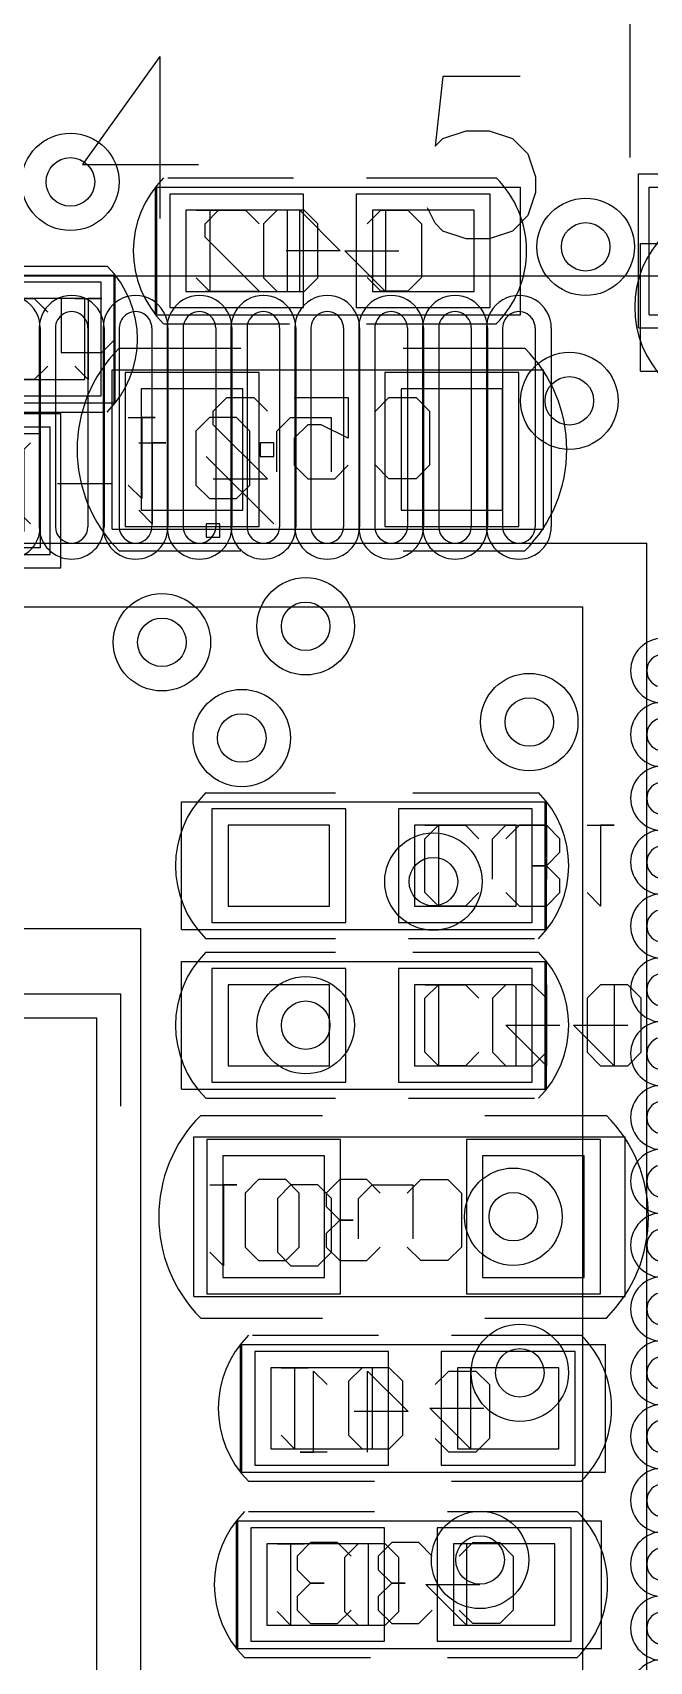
# Model space of a CAD drawing. Header units: millimetres. Extents: x 40.7 to 137.6, y 57.5 to 86.7.
# Drawn here: x 61.79 to 65.65, y 70.71 to 80.92 of the extents above; entities that cross this region are included whole.
import ezdxf

# ---------------------------------------------------------------- set-up
doc = ezdxf.new("R2010")
doc.units = ezdxf.units.MM
for name, color, linetype in [('BottomOverlay', 54, 'Continuous'), ('BottomPaste', 16, 'Continuous'), ('BottomSolder', 6, 'Continuous'), ('DrillDrawing', 1, 'Continuous'), ('Mechanical13', 56, 'Continuous'), ('Mechanical14', 56, 'Continuous'), ('Mechanical15', 56, 'Continuous'), ('Mechanical16', 56, 'Continuous'), ('MultiLayer', 9, 'Continuous'), ('TopOverlay', 2, 'Continuous'), ('TopPaste', 8, 'Continuous'), ('TopSolder', 216, 'Continuous'), ('ViaHoleLayer', 16, 'Continuous')]:
    doc.layers.add(name, color=color, linetype=linetype)

# ---------------------------------------------------------------- blocks, each defined once
blk = doc.blocks.new('0603C_B_18')
at = {"layer": 'BottomOverlay'}
for p, q in [((-0.457, 0.635), (0.305, 0.635)), ((1.321, 0.635), (2.083, 0.635)), ((-0.457, -0.635), (0.305, -0.635)), ((1.321, -0.635), (2.083, -0.635))]:
    blk.add_line(p, q, dxfattribs=at)
for centre, start, end in [((0.178, 0), 135, 225), ((1.448, 0), 315, 45)]:
    blk.add_arc(centre, 0.898, start, end, dxfattribs=at)
at = {"layer": 'BottomPaste'}
for p, q in [((-0.318, 0.381), (-0.318, -0.381)), ((0.318, 0.381), (-0.318, 0.381)), ((0.318, -0.381), (0.318, 0.381)), ((1.308, 0.381), (1.308, -0.381)), ((1.943, 0.381), (1.308, 0.381)), ((1.943, -0.381), (1.943, 0.381)), ((-0.318, -0.381), (0.318, -0.381)), ((1.308, -0.381), (1.943, -0.381))]:
    blk.add_line(p, q, dxfattribs=at)
at = {"layer": 'BottomSolder'}
for p, q in [((-0.419, 0.483), (-0.419, -0.483)), ((0.419, 0.483), (-0.419, 0.483)), ((0.419, -0.483), (0.419, 0.483)), ((1.206, 0.483), (1.206, -0.483)), ((2.045, 0.483), (1.206, 0.483)), ((2.045, -0.483), (2.045, 0.483)), ((-0.419, -0.483), (0.419, -0.483)), ((1.206, -0.483), (2.045, -0.483))]:
    blk.add_line(p, q, dxfattribs=at)
at = {"layer": 'Mechanical14'}
for p, q in [((-0.5, 0.5), (2.2, 0.5)), ((-0.5, -0.5), (-0.5, 0.5)), ((2.2, -0.5), (2.2, 0.5)), ((-0.095, 0.233), (-0.179, 0.148)), ((0.075, 0.233), (-0.095, 0.233)), ((0.159, 0.148), (0.075, 0.233)), ((0.413, 0.233), (0.329, 0.148)), ((0.583, 0.233), (0.413, 0.233)), ((0.667, 0.148), (0.583, 0.233)), ((0.836, 0.148), (0.921, 0.233)), ((0.921, 0.233), (1.09, 0.233)), ((1.09, 0.233), (1.175, 0.148)), ((-0.179, 0.148), (-0.179, -0.19)), ((0.159, -0.19), (0.159, 0.148)), ((0.329, 0.148), (0.329, 0.064)), ((1.175, 0.148), (1.175, -0.19)), ((0.329, 0.064), (0.413, -0.021)), ((0.413, -0.021), (0.329, -0.106)), ((0.413, -0.021), (0.498, -0.021)), ((0.498, -0.021), (0.413, -0.021)), ((-0.179, -0.19), (-0.095, -0.275)), ((0.075, -0.275), (0.159, -0.19)), ((0.329, -0.106), (0.329, -0.19)), ((0.329, -0.19), (0.413, -0.275)), ((0.583, -0.275), (0.667, -0.19)), ((0.921, -0.275), (0.836, -0.19)), ((1.175, -0.19), (1.09, -0.275)), ((-0.095, -0.275), (0.075, -0.275)), ((0.413, -0.275), (0.583, -0.275)), ((1.09, -0.275), (0.921, -0.275)), ((-0.5, -0.5), (2.2, -0.5))]:
    blk.add_line(p, q, dxfattribs=at)
at = {"layer": 'Mechanical16'}
for p, q in [((-0.5, -0.5), (-0.5, 0.5)), ((-0.5, 0.5), (2.2, 0.5)), ((2.2, -0.5), (2.2, 0.5)), ((-0.4, 0.2), (-0.231, 0.2)), ((-0.231, 0.2), (-0.315, 0.2)), ((-0.315, 0.2), (-0.315, -0.308)), ((0.108, 0.2), (0.023, 0.115)), ((0.023, 0.115), (0.023, -0.223)), ((0.277, 0.2), (0.108, 0.2)), ((0.362, 0.115), (0.277, 0.2)), ((0.362, -0.223), (0.362, 0.115)), ((0.531, 0.115), (0.616, 0.2)), ((0.531, -0.139), (0.531, 0.115)), ((0.616, 0.2), (0.87, 0.2)), ((0.87, 0.2), (0.87, -0.139)), ((-0.315, -0.308), (-0.4, -0.223)), ((0.023, -0.223), (0.108, -0.308)), ((0.277, -0.308), (0.362, -0.223)), ((0.108, -0.308), (0.277, -0.308)), ((-0.5, -0.5), (2.2, -0.5))]:
    blk.add_line(p, q, dxfattribs=at)
blk = doc.blocks.new('0402C_B_19')
at = {"layer": 'BottomOverlay'}
for p, q in [((0.356, 0.457), (-0.432, 0.457)), ((1.626, 0.457), (0.813, 0.457)), ((0.33, -0.457), (-0.457, -0.457)), ((1.626, -0.457), (0.813, -0.457))]:
    blk.add_line(p, q, dxfattribs=at)
for centre, start, end in [((0, 0), 135, 225), ((1.168, 0), 315, 45)]:
    blk.add_arc(centre, 0.647, start, end, dxfattribs=at)
at = {"layer": 'BottomPaste'}
for p, q in [((-0.318, 0.254), (-0.318, -0.254)), ((0.318, 0.254), (-0.318, 0.254)), ((0.318, -0.254), (0.318, 0.254)), ((0.851, 0.254), (0.851, -0.254)), ((1.486, 0.254), (0.851, 0.254)), ((1.486, -0.254), (1.486, 0.254)), ((-0.318, -0.254), (0.318, -0.254)), ((0.851, -0.254), (1.486, -0.254))]:
    blk.add_line(p, q, dxfattribs=at)
at = {"layer": 'BottomSolder'}
for p, q in [((-0.419, 0.356), (-0.419, -0.356)), ((0.419, 0.356), (-0.419, 0.356)), ((0.419, -0.356), (0.419, 0.356)), ((0.749, 0.356), (0.749, -0.356)), ((1.587, 0.356), (0.749, 0.356)), ((1.587, -0.356), (1.587, 0.356)), ((-0.419, -0.356), (0.419, -0.356)), ((0.749, -0.356), (1.587, -0.356))]:
    blk.add_line(p, q, dxfattribs=at)
at = {"layer": 'Mechanical14'}
for p, q in [((1.778, 0.4), (-0.508, 0.4)), ((-0.508, 0.4), (-0.508, -0.4)), ((1.778, 0.4), (1.778, -0.4)), ((-0.846, -0.254), (-0.846, 0.254)), ((-0.846, 0.254), (-0.762, 0.169)), ((-0.508, 0.254), (-0.592, 0.169)), ((-0.338, 0.254), (-0.508, 0.254)), ((-0.254, 0.169), (-0.338, 0.254)), ((-0.085, 0.169), (0, 0.254)), ((0, 0.254), (0.169, 0.254)), ((0.169, 0.254), (0.254, 0.169)), ((-0.592, 0.169), (-0.592, 0.085)), ((0.254, 0.169), (0.254, -0.169)), ((-0.592, 0.085), (-0.508, 0)), ((-0.508, 0), (-0.592, -0.085)), ((-0.592, -0.085), (-0.592, -0.169)), ((-0.508, 0), (-0.423, 0)), ((-0.423, 0), (-0.508, 0)), ((-0.592, -0.169), (-0.508, -0.254)), ((-0.338, -0.254), (-0.254, -0.169)), ((0, -0.254), (-0.085, -0.169)), ((0.254, -0.169), (0.169, -0.254)), ((-0.762, -0.254), (-0.931, -0.254)), ((-0.931, -0.254), (-0.846, -0.254)), ((-0.508, -0.254), (-0.338, -0.254)), ((0.169, -0.254), (0, -0.254)), ((1.778, -0.4), (-0.508, -0.4))]:
    blk.add_line(p, q, dxfattribs=at)
at = {"layer": 'Mechanical16'}
for p, q in [((-0.5, 0.4), (-0.5, -0.4)), ((1.778, 0.4), (-0.5, 0.4)), ((1.778, 0.4), (1.778, -0.4)), ((0.169, -0.254), (0.169, 0.254)), ((0.169, 0.254), (0.254, 0.169)), ((-0.508, -0.254), (-0.508, 0.085)), ((-0.169, 0.085), (-0.169, -0.169)), ((-0.169, -0.169), (-0.254, -0.254)), ((-0.254, -0.254), (-0.508, -0.254)), ((0.254, -0.254), (0.085, -0.254)), ((0.085, -0.254), (0.169, -0.254)), ((1.778, -0.4), (-0.5, -0.4))]:
    blk.add_line(p, q, dxfattribs=at)
blk = doc.blocks.new('0402C_B_21')
at = {"layer": 'BottomOverlay'}
for p, q in [((-0.432, 0.457), (0.356, 0.457)), ((0.813, 0.457), (1.626, 0.457)), ((-0.457, -0.457), (0.33, -0.457)), ((0.813, -0.457), (1.626, -0.457))]:
    blk.add_line(p, q, dxfattribs=at)
for centre, start, end in [((0, 0), 135, 225), ((1.168, 0), 315, 45)]:
    blk.add_arc(centre, 0.647, start, end, dxfattribs=at)
at = {"layer": 'BottomPaste'}
for p, q in [((-0.318, 0.254), (-0.318, -0.254)), ((0.318, 0.254), (-0.318, 0.254)), ((0.318, -0.254), (0.318, 0.254)), ((0.851, 0.254), (0.851, -0.254)), ((1.486, 0.254), (0.851, 0.254)), ((1.486, -0.254), (1.486, 0.254)), ((-0.318, -0.254), (0.318, -0.254)), ((0.851, -0.254), (1.486, -0.254))]:
    blk.add_line(p, q, dxfattribs=at)
at = {"layer": 'BottomSolder'}
for p, q in [((-0.419, 0.356), (-0.419, -0.356)), ((0.419, 0.356), (-0.419, 0.356)), ((0.419, -0.356), (0.419, 0.356)), ((0.749, 0.356), (0.749, -0.356)), ((1.587, 0.356), (0.749, 0.356)), ((1.587, -0.356), (1.587, 0.356)), ((-0.419, -0.356), (0.419, -0.356)), ((0.749, -0.356), (1.587, -0.356))]:
    blk.add_line(p, q, dxfattribs=at)
at = {"layer": 'Mechanical14'}
for p, q in [((-0.508, 0.4), (1.778, 0.4)), ((-0.508, -0.4), (-0.508, 0.4)), ((1.778, -0.4), (1.778, 0.4)), ((-0.044, 0.263), (-0.129, 0.178)), ((0.125, 0.263), (-0.044, 0.263)), ((0.21, 0.178), (0.125, 0.263)), ((0.464, 0.263), (0.379, 0.178)), ((0.633, 0.263), (0.464, 0.263)), ((0.718, 0.178), (0.633, 0.263)), ((0.887, 0.178), (0.971, 0.263)), ((0.971, 0.263), (1.141, 0.263)), ((1.141, 0.263), (1.225, 0.178)), ((-0.129, 0.178), (-0.129, 0.093)), ((0.379, 0.178), (0.379, 0.093)), ((1.225, 0.178), (1.225, -0.161)), ((-0.129, 0.093), (-0.044, 0.009)), ((-0.044, 0.009), (-0.129, -0.076)), ((-0.044, 0.009), (0.04, 0.009)), ((0.04, 0.009), (-0.044, 0.009)), ((0.379, 0.093), (0.464, 0.009)), ((0.464, 0.009), (0.379, -0.076)), ((0.464, 0.009), (0.548, 0.009)), ((0.548, 0.009), (0.464, 0.009)), ((-0.129, -0.076), (-0.129, -0.161)), ((0.379, -0.076), (0.379, -0.161)), ((-0.129, -0.161), (-0.044, -0.245)), ((0.125, -0.245), (0.21, -0.161)), ((0.379, -0.161), (0.464, -0.245)), ((0.633, -0.245), (0.718, -0.161)), ((0.971, -0.245), (0.887, -0.161)), ((1.225, -0.161), (1.141, -0.245)), ((-0.044, -0.245), (0.125, -0.245)), ((0.464, -0.245), (0.633, -0.245)), ((1.141, -0.245), (0.971, -0.245)), ((-0.508, -0.4), (1.778, -0.4))]:
    blk.add_line(p, q, dxfattribs=at)
at = {"layer": 'Mechanical16'}
for p, q in [((-0.5, -0.4), (-0.5, 0.4)), ((-0.5, 0.4), (1.778, 0.4)), ((1.778, -0.4), (1.778, 0.4)), ((-0.254, 0.254), (-0.085, 0.254)), ((-0.085, 0.254), (-0.169, 0.254)), ((-0.169, 0.254), (-0.169, -0.254)), ((0.254, 0.254), (0.169, 0.169)), ((0.423, 0.254), (0.254, 0.254)), ((0.508, 0.169), (0.423, 0.254)), ((0.931, 0.254), (0.931, -0.254)), ((0.169, 0.169), (0.169, -0.169)), ((0.508, -0.169), (0.508, 0.169)), ((0.931, -0.254), (0.677, 0)), ((0.677, 0), (1.016, 0)), ((-0.169, -0.254), (-0.254, -0.169)), ((0.169, -0.169), (0.254, -0.254)), ((0.423, -0.254), (0.508, -0.169)), ((0.254, -0.254), (0.423, -0.254)), ((-0.5, -0.4), (1.778, -0.4))]:
    blk.add_line(p, q, dxfattribs=at)
blk = doc.blocks.new('0402C_B_28')
at = {"layer": 'BottomOverlay'}
for p, q in [((0.356, 0.457), (-0.432, 0.457)), ((1.626, 0.457), (0.813, 0.457)), ((0.33, -0.457), (-0.457, -0.457)), ((1.626, -0.457), (0.813, -0.457))]:
    blk.add_line(p, q, dxfattribs=at)
for centre, start, end in [((0, 0), 135, 225), ((1.168, 0), 315, 45)]:
    blk.add_arc(centre, 0.647, start, end, dxfattribs=at)
at = {"layer": 'BottomPaste'}
for p, q in [((-0.318, 0.254), (-0.318, -0.254)), ((0.318, 0.254), (-0.318, 0.254)), ((0.318, -0.254), (0.318, 0.254)), ((0.851, 0.254), (0.851, -0.254)), ((1.486, 0.254), (0.851, 0.254)), ((1.486, -0.254), (1.486, 0.254)), ((-0.318, -0.254), (0.318, -0.254)), ((0.851, -0.254), (1.486, -0.254))]:
    blk.add_line(p, q, dxfattribs=at)
at = {"layer": 'BottomSolder'}
for p, q in [((-0.419, 0.356), (-0.419, -0.356)), ((0.419, 0.356), (-0.419, 0.356)), ((0.419, -0.356), (0.419, 0.356)), ((0.749, 0.356), (0.749, -0.356)), ((1.587, 0.356), (0.749, 0.356)), ((1.587, -0.356), (1.587, 0.356)), ((-0.419, -0.356), (0.419, -0.356)), ((0.749, -0.356), (1.587, -0.356))]:
    blk.add_line(p, q, dxfattribs=at)
at = {"layer": 'Mechanical14'}
for p, q in [((1.778, 0.4), (-0.508, 0.4)), ((-0.508, 0.4), (-0.508, -0.4)), ((1.778, 0.4), (1.778, -0.4)), ((-1.016, 0.254), (-1.1, 0.169)), ((-0.846, 0.254), (-1.016, 0.254)), ((-0.762, 0.169), (-0.846, 0.254)), ((-0.508, -0.254), (-0.508, 0.254)), ((-0.508, 0.254), (-0.254, 0)), ((-0.085, 0.169), (0, 0.254)), ((0, 0.254), (0.169, 0.254)), ((0.169, 0.254), (0.254, 0.169)), ((-1.1, 0.169), (-1.1, -0.169)), ((-0.762, -0.169), (-0.762, 0.169)), ((0.254, 0.169), (0.254, -0.169)), ((-0.254, 0), (-0.592, 0)), ((-1.1, -0.169), (-1.016, -0.254)), ((-0.846, -0.254), (-0.762, -0.169)), ((0, -0.254), (-0.085, -0.169)), ((0.254, -0.169), (0.169, -0.254)), ((-1.016, -0.254), (-0.846, -0.254)), ((0.169, -0.254), (0, -0.254)), ((1.778, -0.4), (-0.508, -0.4))]:
    blk.add_line(p, q, dxfattribs=at)
at = {"layer": 'Mechanical16'}
for p, q in [((-0.5, 0.4), (-0.5, -0.4)), ((1.778, 0.4), (-0.5, 0.4)), ((1.778, 0.4), (1.778, -0.4)), ((-0.931, -0.254), (-0.931, 0.254)), ((-0.931, 0.254), (-0.677, 0)), ((-0.423, 0.254), (-0.508, 0.169)), ((-0.254, 0.254), (-0.423, 0.254)), ((-0.169, 0.169), (-0.254, 0.254)), ((0.169, -0.254), (0.169, 0.254)), ((0.169, 0.254), (0.254, 0.169)), ((-0.508, 0.169), (-0.508, -0.169)), ((-0.169, -0.169), (-0.169, 0.169)), ((-0.677, 0), (-1.016, 0)), ((-0.508, -0.169), (-0.423, -0.254)), ((-0.254, -0.254), (-0.169, -0.169)), ((-0.423, -0.254), (-0.254, -0.254)), ((0.254, -0.254), (0.085, -0.254)), ((0.085, -0.254), (0.169, -0.254)), ((1.778, -0.4), (-0.5, -0.4))]:
    blk.add_line(p, q, dxfattribs=at)
blk = doc.blocks.new('0402C_B_29')
at = {"layer": 'BottomOverlay'}
for p, q in [((-0.432, 0.457), (0.356, 0.457)), ((0.813, 0.457), (1.626, 0.457)), ((-0.457, -0.457), (0.33, -0.457)), ((0.813, -0.457), (1.626, -0.457))]:
    blk.add_line(p, q, dxfattribs=at)
for centre, start, end in [((0, 0), 135, 225), ((1.168, 0), 315, 45)]:
    blk.add_arc(centre, 0.647, start, end, dxfattribs=at)
at = {"layer": 'BottomPaste'}
for p, q in [((-0.318, 0.254), (-0.318, -0.254)), ((0.318, 0.254), (-0.318, 0.254)), ((0.318, -0.254), (0.318, 0.254)), ((0.851, 0.254), (0.851, -0.254)), ((1.486, 0.254), (0.851, 0.254)), ((1.486, -0.254), (1.486, 0.254)), ((-0.318, -0.254), (0.318, -0.254)), ((0.851, -0.254), (1.486, -0.254))]:
    blk.add_line(p, q, dxfattribs=at)
at = {"layer": 'BottomSolder'}
for p, q in [((-0.419, 0.356), (-0.419, -0.356)), ((0.419, 0.356), (-0.419, 0.356)), ((0.419, -0.356), (0.419, 0.356)), ((0.749, 0.356), (0.749, -0.356)), ((1.587, 0.356), (0.749, 0.356)), ((1.587, -0.356), (1.587, 0.356)), ((-0.419, -0.356), (0.419, -0.356)), ((0.749, -0.356), (1.587, -0.356))]:
    blk.add_line(p, q, dxfattribs=at)
at = {"layer": 'Mechanical14'}
for p, q in [((-0.508, -0.4), (-0.508, 0.4)), ((-0.508, 0.4), (1.778, 0.4)), ((1.778, -0.4), (1.778, 0.4)), ((-0.05, -0.275), (-0.05, 0.233)), ((-0.05, 0.233), (0.034, 0.148)), ((0.288, -0.275), (0.288, 0.233)), ((0.288, 0.233), (0.542, -0.021)), ((0.711, 0.148), (0.796, 0.233)), ((0.796, 0.233), (0.965, 0.233)), ((0.965, 0.233), (1.05, 0.148)), ((1.05, 0.148), (1.05, -0.19)), ((0.542, -0.021), (0.204, -0.021)), ((0.796, -0.275), (0.711, -0.19)), ((1.05, -0.19), (0.965, -0.275)), ((0.034, -0.275), (-0.135, -0.275)), ((-0.135, -0.275), (-0.05, -0.275)), ((0.965, -0.275), (0.796, -0.275)), ((-0.508, -0.4), (1.778, -0.4))]:
    blk.add_line(p, q, dxfattribs=at)
at = {"layer": 'Mechanical16'}
for p, q in [((-0.5, 0.4), (1.778, 0.4)), ((-0.5, -0.4), (-0.5, 0.4)), ((1.778, -0.4), (1.778, 0.4)), ((-0.254, 0.254), (-0.085, 0.254)), ((-0.085, 0.254), (-0.169, 0.254)), ((-0.169, 0.254), (-0.169, -0.254)), ((0.254, 0.254), (0.169, 0.169)), ((0.423, 0.254), (0.254, 0.254)), ((0.508, 0.169), (0.423, 0.254)), ((0.931, 0.254), (0.931, -0.254)), ((0.169, 0.169), (0.169, -0.169)), ((0.508, -0.169), (0.508, 0.169)), ((0.931, -0.254), (0.677, 0)), ((0.677, 0), (1.016, 0)), ((-0.169, -0.254), (-0.254, -0.169)), ((0.169, -0.169), (0.254, -0.254)), ((0.423, -0.254), (0.508, -0.169)), ((0.254, -0.254), (0.423, -0.254)), ((-0.5, -0.4), (1.778, -0.4))]:
    blk.add_line(p, q, dxfattribs=at)
blk = doc.blocks.new('0402C_B_30')
at = {"layer": 'BottomOverlay'}
for p, q in [((-0.432, 0.457), (0.356, 0.457)), ((0.813, 0.457), (1.626, 0.457)), ((-0.457, -0.457), (0.33, -0.457)), ((0.813, -0.457), (1.626, -0.457))]:
    blk.add_line(p, q, dxfattribs=at)
for centre, start, end in [((0, 0), 135, 225), ((1.168, 0), 315, 45)]:
    blk.add_arc(centre, 0.647, start, end, dxfattribs=at)
at = {"layer": 'BottomPaste'}
for p, q in [((-0.318, 0.254), (-0.318, -0.254)), ((0.318, 0.254), (-0.318, 0.254)), ((0.318, -0.254), (0.318, 0.254)), ((0.851, 0.254), (0.851, -0.254)), ((1.486, 0.254), (0.851, 0.254)), ((1.486, -0.254), (1.486, 0.254)), ((-0.318, -0.254), (0.318, -0.254)), ((0.851, -0.254), (1.486, -0.254))]:
    blk.add_line(p, q, dxfattribs=at)
at = {"layer": 'BottomSolder'}
for p, q in [((-0.419, 0.356), (-0.419, -0.356)), ((0.419, 0.356), (-0.419, 0.356)), ((0.419, -0.356), (0.419, 0.356)), ((0.749, 0.356), (0.749, -0.356)), ((1.587, 0.356), (0.749, 0.356)), ((1.587, -0.356), (1.587, 0.356)), ((-0.419, -0.356), (0.419, -0.356)), ((0.749, -0.356), (1.587, -0.356))]:
    blk.add_line(p, q, dxfattribs=at)
at = {"layer": 'Mechanical14'}
for p, q in [((-0.508, 0.4), (1.778, 0.4)), ((-0.508, -0.4), (-0.508, 0.4)), ((1.778, -0.4), (1.778, 0.4)), ((-0.197, 0.17), (-0.113, 0.255)), ((-0.113, 0.255), (0.056, 0.255)), ((0.056, 0.255), (0.141, 0.17)), ((0.395, -0.253), (0.395, 0.255)), ((0.395, 0.255), (0.649, 0.001)), ((0.818, 0.17), (0.903, 0.255)), ((0.903, 0.255), (1.072, 0.255)), ((1.072, 0.255), (1.157, 0.17)), ((-0.197, 0.086), (-0.197, 0.17)), ((1.157, 0.17), (1.157, -0.168)), ((0.141, -0.253), (-0.197, 0.086)), ((0.649, 0.001), (0.31, 0.001)), ((0.903, -0.253), (0.818, -0.168)), ((1.157, -0.168), (1.072, -0.253)), ((-0.197, -0.253), (0.141, -0.253)), ((1.072, -0.253), (0.903, -0.253)), ((-0.508, -0.4), (1.778, -0.4))]:
    blk.add_line(p, q, dxfattribs=at)
at = {"layer": 'Mechanical16'}
for p, q in [((-0.5, -0.4), (-0.5, 0.4)), ((-0.5, 0.4), (1.778, 0.4)), ((1.778, -0.4), (1.778, 0.4)), ((-0.254, 0.254), (-0.085, 0.254)), ((-0.085, 0.254), (-0.169, 0.254)), ((-0.169, 0.254), (-0.169, -0.254)), ((0.254, 0.254), (0.169, 0.169)), ((0.423, 0.254), (0.254, 0.254)), ((0.508, 0.169), (0.423, 0.254)), ((0.931, 0.254), (0.931, -0.254)), ((0.169, 0.169), (0.169, -0.169)), ((0.508, -0.169), (0.508, 0.169)), ((0.931, -0.254), (0.677, 0)), ((0.677, 0), (1.016, 0)), ((-0.169, -0.254), (-0.254, -0.169)), ((0.169, -0.169), (0.254, -0.254)), ((0.423, -0.254), (0.508, -0.169)), ((0.254, -0.254), (0.423, -0.254)), ((-0.5, -0.4), (1.778, -0.4))]:
    blk.add_line(p, q, dxfattribs=at)
blk = doc.blocks.new('0603C_B_36')
at = {"layer": 'BottomOverlay'}
for p, q in [((-0.457, 0.635), (0.305, 0.635)), ((1.321, 0.635), (2.083, 0.635)), ((-0.457, -0.635), (0.305, -0.635)), ((1.321, -0.635), (2.083, -0.635))]:
    blk.add_line(p, q, dxfattribs=at)
for centre, start, end in [((0.178, 0), 135, 225), ((1.448, 0), 315, 45)]:
    blk.add_arc(centre, 0.898, start, end, dxfattribs=at)
at = {"layer": 'BottomPaste'}
for p, q in [((-0.318, 0.381), (-0.318, -0.381)), ((0.318, 0.381), (-0.318, 0.381)), ((0.318, -0.381), (0.318, 0.381)), ((1.308, 0.381), (1.308, -0.381)), ((1.943, 0.381), (1.308, 0.381)), ((1.943, -0.381), (1.943, 0.381)), ((-0.318, -0.381), (0.318, -0.381)), ((1.308, -0.381), (1.943, -0.381))]:
    blk.add_line(p, q, dxfattribs=at)
at = {"layer": 'BottomSolder'}
for p, q in [((-0.419, 0.483), (-0.419, -0.483)), ((0.419, 0.483), (-0.419, 0.483)), ((0.419, -0.483), (0.419, 0.483)), ((1.206, 0.483), (1.206, -0.483)), ((2.045, 0.483), (1.206, 0.483)), ((2.045, -0.483), (2.045, 0.483)), ((-0.419, -0.483), (0.419, -0.483)), ((1.206, -0.483), (2.045, -0.483))]:
    blk.add_line(p, q, dxfattribs=at)
at = {"layer": 'Mechanical14'}
for p, q in [((-0.5, -0.5), (-0.5, 0.5)), ((-0.5, 0.5), (2.2, 0.5)), ((2.2, -0.5), (2.2, 0.5)), ((0.132, 0.24), (0.217, 0.325)), ((0.217, 0.325), (0.386, 0.325)), ((0.386, 0.325), (0.471, 0.24)), ((0.64, 0.325), (0.978, 0.325)), ((0.978, 0.325), (0.978, 0.071)), ((1.148, 0.24), (1.232, 0.325)), ((1.232, 0.325), (1.402, 0.325)), ((1.402, 0.325), (1.486, 0.24)), ((0.132, 0.155), (0.132, 0.24)), ((1.486, 0.24), (1.486, -0.099)), ((0.471, -0.183), (0.132, 0.155)), ((0.724, 0.155), (0.64, 0.071)), ((0.809, 0.155), (0.724, 0.155)), ((0.978, 0.071), (0.809, 0.155)), ((0.64, 0.071), (0.64, -0.099)), ((0.64, -0.099), (0.724, -0.183)), ((0.894, -0.183), (0.978, -0.099)), ((1.232, -0.183), (1.148, -0.099)), ((1.486, -0.099), (1.402, -0.183)), ((0.132, -0.183), (0.471, -0.183)), ((0.724, -0.183), (0.894, -0.183)), ((1.402, -0.183), (1.232, -0.183)), ((-0.5, -0.5), (2.2, -0.5))]:
    blk.add_line(p, q, dxfattribs=at)
at = {"layer": 'Mechanical16'}
for p, q in [((-0.5, 0.5), (2.2, 0.5)), ((-0.5, -0.5), (-0.5, 0.5)), ((2.2, -0.5), (2.2, 0.5)), ((-0.4, 0.2), (-0.231, 0.2)), ((-0.231, 0.2), (-0.315, 0.2)), ((-0.315, 0.2), (-0.315, -0.308)), ((0.108, 0.2), (0.023, 0.115)), ((0.023, 0.115), (0.023, -0.223)), ((0.277, 0.2), (0.108, 0.2)), ((0.362, 0.115), (0.277, 0.2)), ((0.362, -0.223), (0.362, 0.115)), ((0.531, 0.115), (0.616, 0.2)), ((0.531, -0.139), (0.531, 0.115)), ((0.616, 0.2), (0.87, 0.2)), ((0.87, 0.2), (0.87, -0.139)), ((-0.315, -0.308), (-0.4, -0.223)), ((0.023, -0.223), (0.108, -0.308)), ((0.277, -0.308), (0.362, -0.223)), ((0.108, -0.308), (0.277, -0.308)), ((-0.5, -0.5), (2.2, -0.5))]:
    blk.add_line(p, q, dxfattribs=at)
blk = doc.blocks.new('0402R_B_49')
at = {"layer": 'BottomOverlay'}
for p, q in [((-1.067, 0.483), (-1.067, -0.483)), ((-0.279, 0.483), (-1.067, 0.483)), ((1.067, 0.483), (0.279, 0.483)), ((1.067, 0.483), (1.067, -0.483)), ((-0.279, -0.483), (-1.067, -0.483)), ((1.067, -0.483), (0.279, -0.483))]:
    blk.add_line(p, q, dxfattribs=at)
at = {"layer": 'BottomPaste'}
for p, q in [((-0.838, 0.254), (-0.838, -0.254)), ((-0.33, 0.254), (-0.838, 0.254)), ((-0.33, -0.254), (-0.33, 0.254)), ((0.33, 0.254), (0.33, -0.254)), ((0.838, 0.254), (0.33, 0.254)), ((0.838, -0.254), (0.838, 0.254)), ((-0.838, -0.254), (-0.33, -0.254)), ((0.33, -0.254), (0.838, -0.254))]:
    blk.add_line(p, q, dxfattribs=at)
at = {"layer": 'BottomSolder'}
for p, q in [((-0.94, 0.356), (-0.94, -0.356)), ((-0.229, 0.356), (-0.94, 0.356)), ((-0.229, -0.356), (-0.229, 0.356)), ((0.229, 0.356), (0.229, -0.356)), ((0.94, 0.356), (0.229, 0.356)), ((0.94, -0.356), (0.94, 0.356)), ((-0.94, -0.356), (-0.229, -0.356)), ((0.229, -0.356), (0.94, -0.356))]:
    blk.add_line(p, q, dxfattribs=at)
at = {"layer": 'Mechanical14'}
for p, q in [((1, 0.4), (-1, 0.4)), ((-1, 0.4), (-1, -0.4)), ((0.138, 0.308), (0.054, 0.223)), ((0.308, 0.308), (0.138, 0.308)), ((0.392, 0.223), (0.308, 0.308)), ((0.646, 0.308), (0.561, 0.223)), ((0.9, 0.308), (0.646, 0.308)), ((0.9, -0.2), (0.9, 0.308)), ((1, 0.4), (1, -0.4)), ((0.054, 0.223), (0.054, 0.139)), ((0.561, 0.223), (0.561, 0.054)), ((0.054, 0.139), (0.138, 0.054)), ((0.138, 0.054), (0.054, -0.031)), ((0.138, 0.054), (0.223, 0.054)), ((0.223, 0.054), (0.138, 0.054)), ((0.561, 0.054), (0.646, -0.031)), ((0.054, -0.031), (0.054, -0.115)), ((0.731, -0.031), (0.561, -0.2)), ((0.646, -0.031), (0.9, -0.031)), ((0.054, -0.115), (0.138, -0.2)), ((0.138, -0.2), (0.308, -0.2)), ((0.308, -0.2), (0.392, -0.115)), ((1, -0.4), (-1, -0.4))]:
    blk.add_line(p, q, dxfattribs=at)
at = {"layer": 'Mechanical16'}
for p, q in [((-1, 0.4), (-1, -0.4)), ((1, 0.4), (-1, 0.4)), ((1, 0.4), (1, -0.4)), ((-0.2, 0.039), (-0.37, 0.208)), ((-0.37, 0.208), (-0.37, -0.3)), ((-0.031, 0.208), (-0.2, 0.039)), ((-0.031, -0.3), (-0.031, 0.208)), ((0.223, 0.208), (0.138, 0.123)), ((0.392, 0.208), (0.223, 0.208)), ((0.477, 0.123), (0.392, 0.208)), ((0.815, -0.3), (0.815, 0.208)), ((0.815, 0.208), (0.9, 0.123)), ((0.138, 0.123), (0.138, -0.215)), ((0.477, -0.215), (0.477, 0.123)), ((0.138, -0.215), (0.223, -0.3)), ((0.223, -0.3), (0.392, -0.3)), ((0.392, -0.3), (0.477, -0.215)), ((0.9, -0.3), (0.731, -0.3)), ((0.731, -0.3), (0.815, -0.3)), ((1, -0.4), (-1, -0.4))]:
    blk.add_line(p, q, dxfattribs=at)
blk = doc.blocks.new('WSON8_B_58')
at = {"layer": 'BottomOverlay'}
for p, q in [((-3.47, 3.175), (-4.175, 3.175)), ((-4.175, 2.505), (-4.175, 3.175)), ((4.175, 3.175), (3.47, 3.175)), ((4.175, 2.505), (4.175, 3.175)), ((-4.175, -3.175), (-4.175, -2.505)), ((4.175, -3.175), (4.175, -2.505)), ((-3.47, -3.175), (-4.175, -3.175)), ((4.175, -3.175), (3.47, -3.175))]:
    blk.add_line(p, q, dxfattribs=at)
blk.add_circle((-4.575, -3.175), 0.05, dxfattribs=at)
at = {"layer": 'BottomPaste'}
for p, q in [((-3.37, 2.105), (-4.32, 2.105)), ((-4.32, 2.105), (-4.32, 1.705)), ((-3.37, 1.705), (-3.37, 2.105)), ((4.32, 2.105), (3.37, 2.105)), ((3.37, 2.105), (3.37, 1.705)), ((4.32, 1.705), (4.32, 2.105)), ((-4.32, 1.705), (-3.37, 1.705)), ((3.37, 1.705), (4.32, 1.705)), ((2, 1.5), (-2, 1.5)), ((-2, 1.5), (-2, -1.5)), ((2, -1.5), (2, 1.5)), ((-3.37, 0.835), (-4.32, 0.835)), ((-4.32, 0.835), (-4.32, 0.435)), ((-3.37, 0.435), (-3.37, 0.835)), ((4.32, 0.835), (3.37, 0.835)), ((3.37, 0.835), (3.37, 0.435)), ((4.32, 0.435), (4.32, 0.835)), ((-4.32, 0.435), (-3.37, 0.435)), ((3.37, 0.435), (4.32, 0.435)), ((-3.37, -0.435), (-4.32, -0.435)), ((-4.32, -0.435), (-4.32, -0.835)), ((-3.37, -0.835), (-3.37, -0.435)), ((4.32, -0.435), (3.37, -0.435)), ((3.37, -0.435), (3.37, -0.835)), ((4.32, -0.835), (4.32, -0.435)), ((-4.32, -0.835), (-3.37, -0.835)), ((3.37, -0.835), (4.32, -0.835)), ((-2, -1.5), (2, -1.5)), ((-3.37, -1.705), (-4.32, -1.705)), ((-4.32, -1.705), (-4.32, -2.105)), ((-3.37, -2.105), (-3.37, -1.705)), ((4.32, -1.705), (3.37, -1.705)), ((3.37, -1.705), (3.37, -2.105)), ((4.32, -2.105), (4.32, -1.705)), ((-4.32, -2.105), (-3.37, -2.105)), ((3.37, -2.105), (4.32, -2.105))]:
    blk.add_line(p, q, dxfattribs=at)
at = {"layer": 'BottomSolder'}
for p, q in [((-3.268, 2.207), (-4.422, 2.207)), ((-4.422, 2.207), (-4.422, 1.603)), ((-3.268, 1.603), (-3.268, 2.207)), ((4.422, 2.207), (3.268, 2.207)), ((3.268, 2.207), (3.268, 1.603)), ((4.422, 1.603), (4.422, 2.207)), ((-4.422, 1.603), (-3.268, 1.603)), ((2.102, 1.602), (-2.102, 1.602)), ((-2.102, 1.602), (-2.102, -1.602)), ((2.102, -1.602), (2.102, 1.602)), ((3.268, 1.603), (4.422, 1.603)), ((-3.268, 0.937), (-4.422, 0.937)), ((-4.422, 0.937), (-4.422, 0.333)), ((-3.268, 0.333), (-3.268, 0.937)), ((4.422, 0.937), (3.268, 0.937)), ((3.268, 0.937), (3.268, 0.333)), ((4.422, 0.333), (4.422, 0.937)), ((-4.422, 0.333), (-3.268, 0.333)), ((3.268, 0.333), (4.422, 0.333)), ((-3.268, -0.333), (-4.422, -0.333)), ((-4.422, -0.333), (-4.422, -0.937)), ((-3.268, -0.937), (-3.268, -0.333)), ((4.422, -0.333), (3.268, -0.333)), ((3.268, -0.333), (3.268, -0.937)), ((4.422, -0.937), (4.422, -0.333)), ((-4.422, -0.937), (-3.268, -0.937)), ((3.268, -0.937), (4.422, -0.937)), ((-3.268, -1.603), (-4.422, -1.603)), ((-4.422, -1.603), (-4.422, -2.207)), ((-3.268, -2.207), (-3.268, -1.603)), ((-2.102, -1.602), (2.102, -1.602)), ((4.422, -1.603), (3.268, -1.603)), ((3.268, -1.603), (3.268, -2.207)), ((4.422, -2.207), (4.422, -1.603)), ((-4.422, -2.207), (-3.268, -2.207)), ((3.268, -2.207), (4.422, -2.207))]:
    blk.add_line(p, q, dxfattribs=at)
at = {"layer": 'Mechanical14'}
for p, q in [((4.025, 3.025), (-4.025, 3.025)), ((-4.025, -3.025), (-4.025, 3.025)), ((4.025, -3.025), (4.025, 3.025)), ((4.025, -3.025), (-4.025, -3.025))]:
    blk.add_line(p, q, dxfattribs=at)
blk.add_circle((-3.125, -2.125), 0.5, dxfattribs=at)
at = {"layer": 'Mechanical16'}
for p, q in [((4.585, 3.3), (-4.585, 3.3)), ((-4.585, -3.3), (-4.585, 3.3)), ((4.585, -3.3), (4.585, 3.3)), ((0, -0.5), (0, 0.5)), ((0.5, 0), (-0.5, 0)), ((4.585, -3.3), (-4.585, -3.3))]:
    blk.add_line(p, q, dxfattribs=at)
blk = doc.blocks.new('0402C_B_87')
at = {"layer": 'BottomOverlay'}
for p, q in [((0.356, 0.457), (-0.432, 0.457)), ((1.626, 0.457), (0.813, 0.457)), ((0.33, -0.457), (-0.457, -0.457)), ((1.626, -0.457), (0.813, -0.457))]:
    blk.add_line(p, q, dxfattribs=at)
for centre, start, end in [((0, 0), 135, 225), ((1.168, 0), 315, 45)]:
    blk.add_arc(centre, 0.647, start, end, dxfattribs=at)
at = {"layer": 'BottomPaste'}
for p, q in [((-0.318, 0.254), (-0.318, -0.254)), ((0.318, 0.254), (-0.318, 0.254)), ((0.318, -0.254), (0.318, 0.254)), ((0.851, 0.254), (0.851, -0.254)), ((1.486, 0.254), (0.851, 0.254)), ((1.486, -0.254), (1.486, 0.254)), ((-0.318, -0.254), (0.318, -0.254)), ((0.851, -0.254), (1.486, -0.254))]:
    blk.add_line(p, q, dxfattribs=at)
at = {"layer": 'BottomSolder'}
for p, q in [((-0.419, 0.356), (-0.419, -0.356)), ((0.419, 0.356), (-0.419, 0.356)), ((0.419, -0.356), (0.419, 0.356)), ((0.749, 0.356), (0.749, -0.356)), ((1.587, 0.356), (0.749, 0.356)), ((1.587, -0.356), (1.587, 0.356)), ((-0.419, -0.356), (0.419, -0.356)), ((0.749, -0.356), (1.587, -0.356))]:
    blk.add_line(p, q, dxfattribs=at)
at = {"layer": 'Mechanical14'}
for p, q in [((-0.508, 0.4), (-0.508, -0.4)), ((1.778, 0.4), (-0.508, 0.4)), ((1.778, 0.4), (1.778, -0.4)), ((-0.338, -0.254), (-0.338, 0.254)), ((-0.338, 0.254), (-0.254, 0.169)), ((-0.085, 0.169), (0, 0.254)), ((0, 0.254), (0.169, 0.254)), ((0.169, 0.254), (0.254, 0.169)), ((0.254, 0.169), (0.254, -0.169)), ((0, -0.254), (-0.085, -0.169)), ((0.254, -0.169), (0.169, -0.254)), ((-0.254, -0.254), (-0.423, -0.254)), ((-0.423, -0.254), (-0.338, -0.254)), ((0.169, -0.254), (0, -0.254)), ((1.778, -0.4), (-0.508, -0.4))]:
    blk.add_line(p, q, dxfattribs=at)
at = {"layer": 'Mechanical16'}
for p, q in [((1.778, 0.4), (-0.5, 0.4)), ((-0.5, 0.4), (-0.5, -0.4)), ((1.778, 0.4), (1.778, -0.4)), ((0.169, -0.254), (0.169, 0.254)), ((0.169, 0.254), (0.254, 0.169)), ((-0.423, 0.085), (-0.508, 0)), ((-0.169, 0.085), (-0.423, 0.085)), ((-0.169, -0.254), (-0.169, 0.085)), ((-0.508, 0), (-0.508, -0.254)), ((0.254, -0.254), (0.085, -0.254)), ((0.085, -0.254), (0.169, -0.254)), ((1.778, -0.4), (-0.5, -0.4))]:
    blk.add_line(p, q, dxfattribs=at)
blk = doc.blocks.new('0402R_B_89')
at = {"layer": 'BottomOverlay'}
for p, q in [((-1.067, 0.483), (-0.279, 0.483)), ((-1.067, -0.483), (-1.067, 0.483)), ((0.279, 0.483), (1.067, 0.483)), ((1.067, -0.483), (1.067, 0.483)), ((-1.067, -0.483), (-0.279, -0.483)), ((0.279, -0.483), (1.067, -0.483))]:
    blk.add_line(p, q, dxfattribs=at)
at = {"layer": 'BottomPaste'}
for p, q in [((-0.838, 0.254), (-0.838, -0.254)), ((-0.33, 0.254), (-0.838, 0.254)), ((-0.33, -0.254), (-0.33, 0.254)), ((0.33, 0.254), (0.33, -0.254)), ((0.838, 0.254), (0.33, 0.254)), ((0.838, -0.254), (0.838, 0.254)), ((-0.838, -0.254), (-0.33, -0.254)), ((0.33, -0.254), (0.838, -0.254))]:
    blk.add_line(p, q, dxfattribs=at)
at = {"layer": 'BottomSolder'}
for p, q in [((-0.94, 0.356), (-0.94, -0.356)), ((-0.229, 0.356), (-0.94, 0.356)), ((-0.229, -0.356), (-0.229, 0.356)), ((0.229, 0.356), (0.229, -0.356)), ((0.94, 0.356), (0.229, 0.356)), ((0.94, -0.356), (0.94, 0.356)), ((-0.94, -0.356), (-0.229, -0.356)), ((0.229, -0.356), (0.94, -0.356))]:
    blk.add_line(p, q, dxfattribs=at)
at = {"layer": 'Mechanical14'}
for p, q in [((-1, -0.4), (-1, 0.4)), ((-1, 0.4), (1, 0.4)), ((1, -0.4), (1, 0.4)), ((-0.496, 0.233), (-0.158, 0.233)), ((-0.158, 0.233), (-0.158, -0.021)), ((0.096, 0.233), (0.011, 0.148)), ((0.35, 0.233), (0.096, 0.233)), ((0.35, -0.275), (0.35, 0.233)), ((0.011, 0.148), (0.011, -0.021)), ((-0.412, 0.064), (-0.496, -0.021)), ((-0.327, 0.064), (-0.412, 0.064)), ((-0.158, -0.021), (-0.327, 0.064)), ((-0.496, -0.021), (-0.496, -0.19)), ((0.011, -0.021), (0.096, -0.106)), ((-0.496, -0.19), (-0.412, -0.275)), ((-0.242, -0.275), (-0.158, -0.19)), ((0.181, -0.106), (0.011, -0.275)), ((0.096, -0.106), (0.35, -0.106)), ((-0.412, -0.275), (-0.242, -0.275)), ((-1, -0.4), (1, -0.4))]:
    blk.add_line(p, q, dxfattribs=at)
at = {"layer": 'Mechanical16'}
for p, q in [((-1, 0.4), (1, 0.4)), ((-1, -0.4), (-1, 0.4)), ((1, -0.4), (1, 0.4)), ((-0.9, 0.3), (-0.731, 0.3)), ((-0.731, 0.3), (-0.815, 0.3)), ((-0.815, 0.3), (-0.815, -0.208)), ((-0.392, 0.3), (-0.477, 0.215)), ((-0.477, 0.215), (-0.477, -0.123)), ((-0.223, 0.3), (-0.392, 0.3)), ((-0.138, 0.215), (-0.223, 0.3)), ((-0.138, -0.123), (-0.138, 0.215)), ((0.116, 0.3), (0.031, 0.215)), ((0.031, 0.215), (0.031, -0.123)), ((0.285, 0.3), (0.116, 0.3)), ((0.37, 0.215), (0.285, 0.3)), ((0.37, -0.123), (0.37, 0.215)), ((0.539, -0.208), (0.539, 0.3)), ((0.539, 0.3), (0.539, 0.131)), ((0.624, 0.046), (0.877, 0.3)), ((1.555, 0.3), (1.724, 0.3)), ((1.724, 0.3), (1.639, 0.3)), ((1.639, 0.3), (1.639, -0.208)), ((1.978, 0.215), (2.401, -0.208)), ((2.316, 0.3), (2.316, 0.215)), ((2.401, 0.3), (2.316, 0.3)), ((2.316, 0.215), (2.401, 0.215)), ((2.401, 0.215), (2.401, 0.3)), ((0.539, 0.131), (0.877, -0.208)), ((0.877, -0.208), (0.624, 0.046)), ((1.047, 0.046), (1.385, 0.046)), ((-0.815, -0.208), (-0.9, -0.123)), ((-0.477, -0.123), (-0.392, -0.208)), ((-0.223, -0.208), (-0.138, -0.123)), ((0.031, -0.123), (0.116, -0.208)), ((0.285, -0.208), (0.37, -0.123)), ((1.639, -0.208), (1.555, -0.123)), ((-0.392, -0.208), (-0.223, -0.208)), ((0.116, -0.208), (0.285, -0.208)), ((1.978, -0.208), (1.978, -0.292)), ((2.062, -0.208), (1.978, -0.208)), ((1.978, -0.292), (2.062, -0.292)), ((2.062, -0.292), (2.062, -0.208)), ((-1, -0.4), (1, -0.4))]:
    blk.add_line(p, q, dxfattribs=at)
blk = doc.blocks.new('0402C_92')
at = {"layer": 'Mechanical13'}
for p, q in [((1.778, 0.4), (-0.508, 0.4)), ((-0.508, 0.4), (-0.508, -0.4)), ((1.778, 0.4), (1.778, -0.4)), ((-1.115, 0.283), (-1.2, 0.198)), ((-0.946, 0.283), (-1.115, 0.283)), ((-0.861, 0.198), (-0.946, 0.283)), ((-0.608, 0.283), (-0.692, 0.198)), ((-0.438, 0.283), (-0.608, 0.283)), ((-0.354, 0.198), (-0.438, 0.283)), ((-1.2, 0.198), (-1.2, -0.14)), ((-0.692, -0.225), (-0.354, 0.114)), ((-0.354, 0.114), (-0.354, 0.198)), ((-1.2, -0.14), (-1.115, -0.225)), ((-0.946, -0.225), (-0.861, -0.14)), ((-1.115, -0.225), (-0.946, -0.225)), ((-0.354, -0.225), (-0.692, -0.225)), ((1.778, -0.4), (-0.508, -0.4))]:
    blk.add_line(p, q, dxfattribs=at)
at = {"layer": 'Mechanical15'}
for p, q in [((-0.5, 0.4), (-0.5, -0.4)), ((1.778, 0.4), (-0.5, 0.4)), ((1.778, 0.4), (1.778, -0.4)), ((-0.254, 0.254), (-0.508, 0.254)), ((-0.508, 0.254), (-0.508, -0.085)), ((-0.169, 0.169), (-0.254, 0.254)), ((0.254, 0.254), (0.085, 0.254)), ((0.085, 0.254), (0.169, 0.254)), ((0.169, 0.254), (0.169, -0.254)), ((-0.169, -0.085), (-0.169, 0.169)), ((0.169, -0.254), (0.254, -0.169)), ((1.778, -0.4), (-0.5, -0.4))]:
    blk.add_line(p, q, dxfattribs=at)
at = {"layer": 'TopOverlay'}
for p, q in [((0.33, 0.457), (-0.457, 0.457)), ((1.626, 0.457), (0.813, 0.457)), ((0.356, -0.457), (-0.432, -0.457)), ((1.626, -0.457), (0.813, -0.457))]:
    blk.add_line(p, q, dxfattribs=at)
for centre, start, end in [((0, 0), 135, 225), ((1.168, 0), 315, 45)]:
    blk.add_arc(centre, 0.647, start, end, dxfattribs=at)
at = {"layer": 'TopPaste'}
for p, q in [((-0.318, 0.254), (-0.318, -0.254)), ((0.318, 0.254), (-0.318, 0.254)), ((0.318, -0.254), (0.318, 0.254)), ((0.851, 0.254), (0.851, -0.254)), ((1.486, 0.254), (0.851, 0.254)), ((1.486, -0.254), (1.486, 0.254)), ((-0.318, -0.254), (0.318, -0.254)), ((0.851, -0.254), (1.486, -0.254))]:
    blk.add_line(p, q, dxfattribs=at)
at = {"layer": 'TopSolder'}
for p, q in [((-0.419, 0.356), (-0.419, -0.356)), ((0.419, 0.356), (-0.419, 0.356)), ((0.419, -0.356), (0.419, 0.356)), ((0.749, 0.356), (0.749, -0.356)), ((1.587, 0.356), (0.749, 0.356)), ((1.587, -0.356), (1.587, 0.356)), ((-0.419, -0.356), (0.419, -0.356)), ((0.749, -0.356), (1.587, -0.356))]:
    blk.add_line(p, q, dxfattribs=at)
blk = doc.blocks.new('ELQFP128_107')
at = {"layer": 'Mechanical13'}
for p in [(-7, 7), (7, -7)]:
    blk.add_line(p, (7, 7), dxfattribs=at)
at = {"layer": 'Mechanical15'}
blk.add_line((-8.675, 8.675), (8.675, 8.675), dxfattribs=at)
at = {"layer": 'TopOverlay'}
for p in [(-6.6, 6.6), (6.6, -6.6)]:
    blk.add_line(p, (6.6, 6.6), dxfattribs=at)
at = {"layer": 'TopPaste'}
for p, q in [((3.298, 8.348), (3.298, 7.102)), ((3.502, 8.348), (3.502, 7.102)), ((3.698, 8.348), (3.698, 7.102)), ((3.902, 8.348), (3.902, 7.102)), ((4.098, 8.348), (4.098, 7.102)), ((4.302, 8.348), (4.302, 7.102)), ((4.498, 8.348), (4.498, 7.102)), ((4.702, 8.348), (4.702, 7.102)), ((4.898, 8.348), (4.898, 7.102)), ((5.102, 8.348), (5.102, 7.102)), ((5.298, 8.348), (5.298, 7.102)), ((5.502, 8.348), (5.502, 7.102)), ((5.698, 8.348), (5.698, 7.102)), ((5.902, 8.348), (5.902, 7.102)), ((6.098, 8.348), (6.098, 7.102)), ((6.302, 8.348), (6.302, 7.102))]:
    blk.add_line(p, q, dxfattribs=at)
for centre, start, end in [((3.4, 8.348), 360, 180), ((3.8, 8.348), 360, 180), ((4.2, 8.348), 360, 180), ((4.6, 8.348), 360, 180), ((5, 8.348), 360, 180), ((5.4, 8.348), 360, 180), ((5.8, 8.348), 360, 180), ((6.2, 8.348), 360, 180), ((3.4, 7.102), 180, 360), ((3.8, 7.102), 180, 360), ((4.2, 7.102), 180, 360), ((4.6, 7.102), 180, 360), ((5, 7.102), 180, 360), ((5.4, 7.102), 180, 360), ((5.8, 7.102), 180, 360), ((6.2, 7.102), 180, 360), ((7.102, 6.2), 90, 270), ((7.102, 5.8), 90, 270), ((7.102, 5.4), 90, 270), ((7.102, 5), 90, 270), ((7.102, 4.6), 90, 270), ((7.102, 4.2), 90, 270), ((7.102, 3.8), 90, 270), ((7.102, 3.4), 90, 270), ((7.102, 3), 90, 270), ((7.102, 2.6), 90, 270), ((7.102, 2.2), 90, 270), ((7.102, 1.8), 90, 270), ((7.102, 1.4), 90, 270), ((7.102, 1), 90, 270), ((7.102, 0.6), 90, 270), ((7.102, 0.2), 90, 270)]:
    blk.add_arc(centre, 0.102, start, end, dxfattribs=at)
at = {"layer": 'TopSolder'}
for p, q in [((3.197, 8.348), (3.197, 7.102)), ((3.203, 8.348), (3.203, 7.102)), ((3.597, 8.348), (3.597, 7.102)), ((3.603, 8.348), (3.603, 7.102)), ((3.997, 8.348), (3.997, 7.102)), ((4.003, 8.348), (4.003, 7.102)), ((4.397, 8.348), (4.397, 7.102)), ((4.403, 8.348), (4.403, 7.102)), ((4.797, 8.348), (4.797, 7.102)), ((4.803, 8.348), (4.803, 7.102)), ((5.197, 8.348), (5.197, 7.102)), ((5.203, 8.348), (5.203, 7.102)), ((5.597, 8.348), (5.597, 7.102)), ((5.603, 8.348), (5.603, 7.102)), ((5.997, 8.348), (5.997, 7.102)), ((6.003, 8.348), (6.003, 7.102)), ((6.403, 8.348), (6.403, 7.102))]:
    blk.add_line(p, q, dxfattribs=at)
for centre, start, end in [((3, 8.348), 360, 180), ((3.4, 8.348), 360, 180), ((3.8, 8.348), 360, 180), ((4.2, 8.348), 360, 180), ((4.6, 8.348), 360, 180), ((5, 8.348), 360, 180), ((5.4, 8.348), 360, 180), ((5.8, 8.348), 360, 180), ((6.2, 8.348), 360, 180), ((3, 7.102), 180, 360), ((3.4, 7.102), 180, 360), ((3.8, 7.102), 180, 360), ((4.2, 7.102), 180, 360), ((4.6, 7.102), 180, 360), ((5, 7.102), 180, 360), ((5.4, 7.102), 180, 360), ((5.8, 7.102), 180, 360), ((6.2, 7.102), 180, 360), ((7.102, 6.2), 90, 270), ((7.102, 5.8), 90, 270), ((7.102, 5.4), 90, 270), ((7.102, 5), 90, 270), ((7.102, 4.6), 90, 270), ((7.102, 4.2), 90, 270), ((7.102, 3.8), 90, 270), ((7.102, 3.4), 90, 270), ((7.102, 3), 90, 270), ((7.102, 2.6), 90, 270), ((7.102, 2.2), 90, 270), ((7.102, 1.8), 90, 270), ((7.102, 1.4), 90, 270), ((7.102, 1), 90, 270), ((7.102, 0.6), 90, 270), ((7.102, 0.2), 90, 270), ((7.102, -0.2), 90, 270)]:
    blk.add_arc(centre, 0.203, start, end, dxfattribs=at)

msp = doc.modelspace()

# ---------------------------------------------------------------- linework, layer by layer
at = {"layer": 'DrillDrawing'}
for centre in [(62.027, 79.985), (65.253, 79.578), (65.151, 78.613), (63.5, 77.2), (62.6, 77.1), (64.9, 76.6), (63.1, 76.5), (64.3, 75.6), (63.5, 74.7), (64.8, 73.5), (64.841, 72.522), (64.592, 71.349)]:
    msp.add_circle(centre, 0.152, dxfattribs=at)
at = {"layer": 'MultiLayer'}
for centre in [(62.027, 79.985), (65.253, 79.578), (65.151, 78.613), (63.5, 77.2), (62.6, 77.1), (64.9, 76.6), (63.1, 76.5), (64.3, 75.6), (63.5, 74.7), (64.8, 73.5), (64.841, 72.522), (64.592, 71.349)]:
    msp.add_circle(centre, 0.305, dxfattribs=at)
at = {"layer": 'TopOverlay'}
for p, q in [((65.532, 80.137), (65.532, 83.566)), ((62.587, 80.772), (62.103, 80.095)), ((62.587, 80.772), (62.587, 79.756)), ((64.359, 80.645), (64.31, 80.209)), ((64.842, 80.645), (64.359, 80.645)), ((64.31, 80.209), (64.359, 80.258)), ((64.359, 80.258), (64.504, 80.306)), ((64.504, 80.306), (64.649, 80.306)), ((64.649, 80.306), (64.794, 80.258)), ((64.794, 80.258), (64.891, 80.161)), ((64.891, 80.161), (64.939, 80.016)), ((62.103, 80.095), (62.829, 80.095)), ((64.939, 80.016), (64.939, 79.919)), ((64.939, 79.919), (64.891, 79.774)), ((64.31, 79.726), (64.262, 79.822)), ((64.359, 79.677), (64.31, 79.726)), ((64.891, 79.774), (64.794, 79.677)), ((64.504, 79.629), (64.359, 79.677)), ((64.649, 79.629), (64.504, 79.629)), ((64.794, 79.677), (64.649, 79.629))]:
    msp.add_line(p, q, dxfattribs=at)
at = {"layer": 'ViaHoleLayer'}
for centre in [(62.027, 79.985), (65.253, 79.578), (65.151, 78.613), (63.5, 77.2), (62.6, 77.1), (64.9, 76.6), (63.1, 76.5), (64.3, 75.6), (63.5, 74.7), (64.8, 73.5), (64.841, 72.522), (64.592, 71.349)]:
    msp.add_circle(centre, 0.152, dxfattribs=at)

# ---------------------------------------------------------------- block references
for name, p, rotation in [('0402R_B_49', (66.65, 79.553), 180), ('0402C_B_30', (63.068, 79.553), 360), ('0402C_92', (67.375, 79.2), 180), ('0402C_B_87', (61.8, 79), 180), ('ELQFP128_107', (58.635, 70.722), 360), ('0603C_B_36', (62.789, 78.308), 360), ('0402R_B_89', (60.9, 78.05), 360), ('0402C_B_19', (64.5, 75.7), 180), ('WSON8_B_58', (59.168, 70.722), 270), ('0402C_B_28', (64.5, 74.7), 180), ('0603C_B_18', (63.3, 73.5), 360), ('0402C_B_29', (63.6, 72.3), 360), ('0402C_B_21', (63.575, 71.195), 360)]:
    msp.add_blockref(name, p, dxfattribs=dict(rotation=rotation))

doc.saveas('drawing.dxf')
